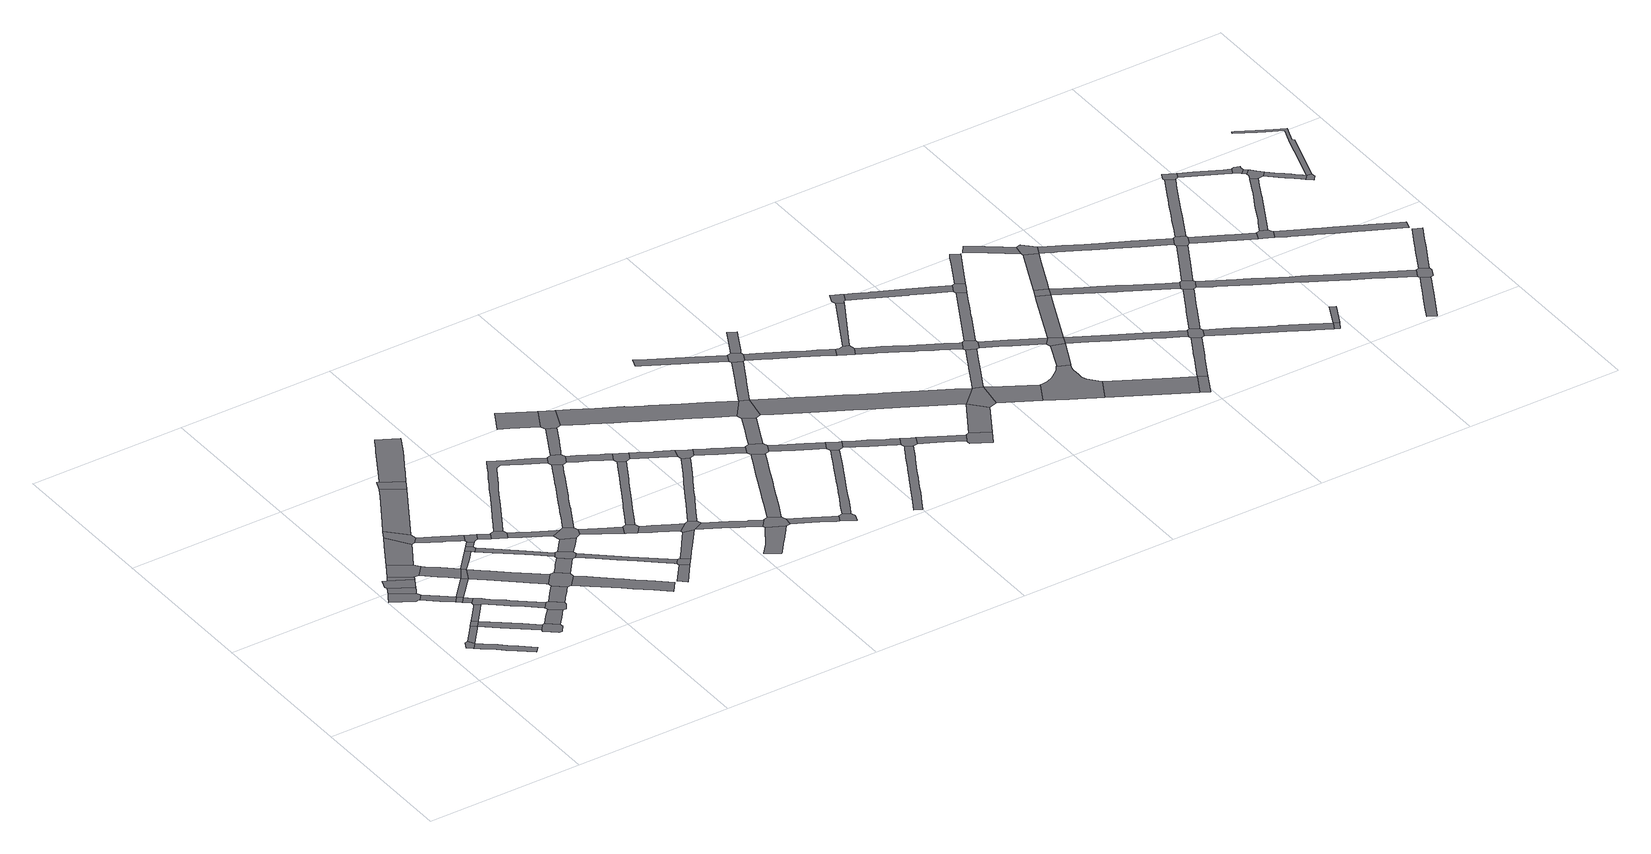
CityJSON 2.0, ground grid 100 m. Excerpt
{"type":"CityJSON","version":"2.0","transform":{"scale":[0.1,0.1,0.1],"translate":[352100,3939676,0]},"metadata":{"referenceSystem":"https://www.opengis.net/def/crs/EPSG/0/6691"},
"CityObjects":{
"road1":{"type":"Road","geometry":[{"type":"MultiSurface","lod":"1","boundaries":[[[0,1,2,3,4]]]}]},
"road2":{"type":"Road","attributes":{"RoadStructureAttribute.sectionType":"1"},"geometry":[{"type":"MultiSurface","lod":"1","boundaries":[[[3,5,6,7,8,9,10,11,12,13,14,4]]]}]},
"road3":{"type":"Road","geometry":[{"type":"MultiSurface","lod":"1","boundaries":[[[15,16,17,18,19,20,21,22]]]}]},
"road4":{"type":"Road","attributes":{"function":"3","RoadStructureAttribute.sectionType":"1"},"geometry":[{"type":"MultiSurface","lod":"1","boundaries":[[[23,24,25,20,19]]]}]},
"road5":{"type":"Road","geometry":[{"type":"MultiSurface","lod":"1","boundaries":[[[26,27,28,29]]]}]},
"road6":{"type":"Road","geometry":[{"type":"MultiSurface","lod":"1","boundaries":[[[25,24,30,31,32,33,34]]]}]},
"road7":{"type":"Road","attributes":{"RoadStructureAttribute.sectionType":"1"},"geometry":[{"type":"MultiSurface","lod":"1","boundaries":[[[28,27,35,0,4,36,37,28,38,39,40,41,42,43,44,45,29]]]}]},
"road8":{"type":"Road","attributes":{"RoadStructureAttribute.sectionType":"1"},"geometry":[{"type":"MultiSurface","lod":"1","boundaries":[[[17,46,47,48,49,50,18]]]}]},
"road9":{"type":"Road","attributes":{"function":"3","RoadStructureAttribute.sectionType":"1"},"geometry":[{"type":"MultiSurface","lod":"1","boundaries":[[[31,51,52,32]]]}]},
"road10":{"type":"Road","attributes":{"RoadStructureAttribute.sectionType":"1"},"geometry":[{"type":"MultiSurface","lod":"1","boundaries":[[[53,54,55,56,57,58,26,29]]]}]},
"road11":{"type":"Road","geometry":[{"type":"MultiSurface","lod":"1","boundaries":[[[47,59,60,48]]]}]},
"road12":{"type":"Road","geometry":[{"type":"MultiSurface","lod":"1","boundaries":[[[61,52,51,62,63,64,65]]]}]},
"road13":{"type":"Road","geometry":[{"type":"MultiSurface","lod":"1","boundaries":[[[66,60,59,67]]]}]},
"road14":{"type":"Road","attributes":{"RoadStructureAttribute.sectionType":"1"},"geometry":[{"type":"MultiSurface","lod":"1","boundaries":[[[60,68,69,70,71,72,73,48]]]}]},
"road15":{"type":"Road","geometry":[{"type":"MultiSurface","lod":"1","boundaries":[[[74,75,76,77,78,79,42,41]]]}]},
"road16":{"type":"Road","attributes":{"function":"3","RoadStructureAttribute.sectionType":"1"},"geometry":[{"type":"MultiSurface","lod":"1","boundaries":[[[80,81,61,65,82,83,84,85]]]}]},
"road17":{"type":"Road","attributes":{"RoadStructureAttribute.sectionType":"1"},"geometry":[{"type":"MultiSurface","lod":"1","boundaries":[[[86,87,88,89,63,62,90,91,71]]]}]},
"road18":{"type":"Road","attributes":{"RoadStructureAttribute.sectionType":"1"},"geometry":[{"type":"MultiSurface","lod":"1","boundaries":[[[56,55,92,93,94,95,96,97,98,99,100,101,102,103,66,67]]]}]},
"road19":{"type":"Road","attributes":{"RoadStructureAttribute.sectionType":"1"},"geometry":[{"type":"MultiSurface","lod":"1","boundaries":[[[104,105,106,79,78,107,108,109]]]}]},
"road20":{"type":"Road","geometry":[{"type":"MultiSurface","lod":"1","boundaries":[[[86,71,70,110]]]}]},
"road21":{"type":"Road","geometry":[{"type":"MultiSurface","lod":"1","boundaries":[[[111,112,85,84,113,114]]]}]},
"road22":{"type":"Road","geometry":[{"type":"MultiSurface","lod":"1","boundaries":[[[115,116,117,118,97,96,119,104,109]]]}]},
"road23":{"type":"Road","attributes":{"RoadStructureAttribute.sectionType":"1"},"geometry":[{"type":"MultiSurface","lod":"1","boundaries":[[[120,121,122,123,124,125,86,110]]]}]},
"road24":{"type":"Road","attributes":{"RoadStructureAttribute.sectionType":"1"},"geometry":[{"type":"MultiSurface","lod":"1","boundaries":[[[70,126,127,128,129,130,131,132,133,134,135,136,110]]]}]},
"road25":{"type":"Road","attributes":{"RoadStructureAttribute.sectionType":"1"},"geometry":[{"type":"MultiSurface","lod":"1","boundaries":[[[137,138,139,140,114,113,141,142,143,144,145]]]}]},
"road26":{"type":"Road","attributes":{"RoadStructureAttribute.sectionType":"1"},"geometry":[{"type":"MultiSurface","lod":"1","boundaries":[[[146,147,148,118,117,149,150,151]]]}]},
"road27":{"type":"Road","geometry":[{"type":"MultiSurface","lod":"1","boundaries":[[[123,122,152,153,154,155]]]}]},
"road28":{"type":"Road","attributes":{"function":"3","RoadStructureAttribute.sectionType":"1"},"geometry":[{"type":"MultiSurface","lod":"1","boundaries":[[[111,156,157,158,159,160,112]]]}]},
"road29":{"type":"Road","attributes":{"RoadStructureAttribute.sectionType":"1"},"geometry":[{"type":"MultiSurface","lod":"1","boundaries":[[[154,161,162,163,155]]]}]},
"road30":{"type":"Road","geometry":[{"type":"MultiSurface","lod":"1","boundaries":[[[163,162,164,165,166,167,168,137,145]]]}]},
"road31":{"type":"Road","geometry":[{"type":"MultiSurface","lod":"1","boundaries":[[[169,170,171,132,131,146,151,172]]]}]},
"road32":{"type":"Road","attributes":{"RoadStructureAttribute.sectionType":"1"},"geometry":[{"type":"MultiSurface","lod":"1","boundaries":[[[152,173,174,175,176,177,178,179,180,153]]]}]},
"road33":{"type":"Road","attributes":{"RoadStructureAttribute.sectionType":"1"},"geometry":[{"type":"MultiSurface","lod":"1","boundaries":[[[181,166,165,182]]]}]},
"road34":{"type":"Road","geometry":[{"type":"MultiSurface","lod":"1","boundaries":[[[183,184,181,182,185,186]]]}]},
"road35":{"type":"Road","attributes":{"RoadStructureAttribute.sectionType":"1"},"geometry":[{"type":"MultiSurface","lod":"1","boundaries":[[[187,188,189,190,171,170,191,192,193,194]]]}]},
"road36":{"type":"Road","geometry":[{"type":"MultiSurface","lod":"1","boundaries":[[[195,196,158,157,197]]]}]},
"road37":{"type":"Road","attributes":{"RoadStructureAttribute.sectionType":"1"},"geometry":[{"type":"MultiSurface","lod":"1","boundaries":[[[198,199,200,201,202,203,204,205,169,172,206,207,208,209,210,211,212]]]}]},
"road38":{"type":"Road","geometry":[{"type":"MultiSurface","lod":"1","boundaries":[[[213,178,177,194,193,214,215,216,217]]]}]},
"road39":{"type":"Road","attributes":{"RoadStructureAttribute.sectionType":"1"},"geometry":[{"type":"MultiSurface","lod":"1","boundaries":[[[218,219,220,221,222,223,186,185,224,225,226,227,228]]]}]},
"road40":{"type":"Road","attributes":{"RoadStructureAttribute.sectionType":"1"},"geometry":[{"type":"MultiSurface","lod":"1","boundaries":[[[229,230,231,232,217,216,233,234,235]]]}]},
"road41":{"type":"Road","attributes":{"function":"3","RoadStructureAttribute.sectionType":"1"},"geometry":[{"type":"MultiSurface","lod":"1","boundaries":[[[236,237,238,239,240,195,197,241,242,243,244,245,246,247]]]}]},
"road42":{"type":"Road","geometry":[{"type":"MultiSurface","lod":"1","boundaries":[[[248,249,250,251,228,227,229,235]]]}]},
"road43":{"type":"Road","attributes":{"RoadStructureAttribute.sectionType":"1"},"geometry":[{"type":"MultiSurface","lod":"1","boundaries":[[[214,252,253,254,255,256,257,258,259,260,261,215]]]}]},
"road44":{"type":"Road","attributes":{"RoadStructureAttribute.sectionType":"1"},"geometry":[{"type":"MultiSurface","lod":"1","boundaries":[[[262,263,264,265,266,267]]]}]},
"road45":{"type":"Road","attributes":{"RoadStructureAttribute.sectionType":"1"},"geometry":[{"type":"MultiSurface","lod":"1","boundaries":[[[268,269,270,271,272,273,249,248]]]}]},
"road46":{"type":"Road","attributes":{"RoadStructureAttribute.sectionType":"1"},"geometry":[{"type":"MultiSurface","lod":"1","boundaries":[[[274,275,276,277,278,279,280,281,282,283,284,285,286,287,288,289,290,291,292,293,294,295,184,183,296,297,298,299,300,301,302,303,304,305,306,307,308,309,310,311,312,313,314,315]]]}]},
"road47":{"type":"Road","geometry":[{"type":"MultiSurface","lod":"1","boundaries":[[[264,316,317,318,319,320,260,259,265]]]}]},
"road48":{"type":"Road","geometry":[{"type":"MultiSurface","lod":"1","boundaries":[[[321,322,323,269,268,324,325]]]}]},
"road49":{"type":"Road","attributes":{"RoadStructureAttribute.sectionType":"1"},"geometry":[{"type":"MultiSurface","lod":"1","boundaries":[[[326,327,328,329,330,331,332,333,334,335,336,337,338,339,251,250,340,341,342,343,344,345,346,347,348,349,350,351,352]]]}]},
"road50":{"type":"Road","attributes":{"RoadStructureAttribute.sectionType":"1"},"geometry":[{"type":"MultiSurface","lod":"1","boundaries":[[[353,354,355,320,319,356,357,358,359,360]]]}]},
"road51":{"type":"Road","attributes":{"RoadStructureAttribute.sectionType":"1"},"geometry":[{"type":"MultiSurface","lod":"1","boundaries":[[[361,362,363,364,365,366,367,368,369,370,371,321,325]]]}]},
"road52":{"type":"Road","geometry":[{"type":"MultiSurface","lod":"1","boundaries":[[[372,373,365,364,360,359,374,375]]]}]},
"road53":{"type":"Road","attributes":{"RoadStructureAttribute.sectionType":"1"},"geometry":[{"type":"MultiSurface","lod":"1","boundaries":[[[322,376,377,378,379,380,381,382,383,384,385,386,387,388,389,390,391,392,393,394,395,396,397,323]]]}]},
"road54":{"type":"Road","geometry":[{"type":"MultiSurface","lod":"1","boundaries":[[[398,399,400,315,314,352,351,401]]]}]},
"road55":{"type":"Road","attributes":{"RoadStructureAttribute.sectionType":"1"},"geometry":[{"type":"MultiSurface","lod":"1","boundaries":[[[374,402,403,404,405,406,407,408,409,410,411,412,413,414,415,416,417,418,419,420,375]]]}]},
"road56":{"type":"Road","attributes":{"RoadStructureAttribute.sectionType":"1"},"geometry":[{"type":"MultiSurface","lod":"1","boundaries":[[[421,422,423,424,425,426,400,399]]]}]},
"road57":{"type":"Road","attributes":{"RoadStructureAttribute.sectionType":"1"},"geometry":[{"type":"MultiSurface","lod":"1","boundaries":[[[427,428,429,430,431,432,433,434,435,436,437,438,439,440,398,401]]]}]},
"road58":{"type":"Road","attributes":{"function":"3","RoadStructureAttribute.sectionType":"1"},"geometry":[{"type":"MultiSurface","lod":"1","boundaries":[[[441,442,443,444,445,446]]]}]},
"road59":{"type":"Road","attributes":{"RoadStructureAttribute.sectionType":"1"},"geometry":[{"type":"MultiSurface","lod":"1","boundaries":[[[447,448,449,450,451,452,453,454,455,456,457,458,459,460,461]]]}]},
"road60":{"type":"Road","attributes":{"RoadStructureAttribute.sectionType":"1"},"geometry":[{"type":"MultiSurface","lod":"1","boundaries":[[[372,462,463,464,465,466,467,468,469,470,471,472,473,474,475,476,477,478,479,480,481,482,483,484,485,486,487,373]]]}]},
"road61":{"type":"Road","geometry":[{"type":"MultiSurface","lod":"1","boundaries":[[[387,386,488,489,490,491,492,493,433,432]]]}]},
"road62":{"type":"Road","geometry":[{"type":"MultiSurface","lod":"1","boundaries":[[[424,494,495,443,442,425]]]}]},
"road63":{"type":"Road","geometry":[{"type":"MultiSurface","lod":"1","boundaries":[[[496,497,410,409,498,499,500,447,461,501,502]]]}]},
"road64":{"type":"Road","attributes":{"RoadStructureAttribute.sectionType":"1"},"geometry":[{"type":"MultiSurface","lod":"1","boundaries":[[[503,504,505,506,507,508,509,490,489]]]}]},
"road65":{"type":"Road","attributes":{"RoadStructureAttribute.sectionType":"1"},"geometry":[{"type":"MultiSurface","lod":"1","boundaries":[[[510,511,512,502,501,513,514,515,516,517,518]]]}]},
"road66":{"type":"Road","geometry":[{"type":"MultiSurface","lod":"1","boundaries":[[[519,520,521,522,523,504,503,524,477,476]]]}]},
"road67":{"type":"Road","attributes":{"RoadStructureAttribute.sectionType":"1"},"geometry":[{"type":"MultiSurface","lod":"1","boundaries":[[[525,526,527,528,529,530,531,532,533,534,497,496,535,536,537,538,539,540,541,542,543,544,545,546,547]]]}]},
"road68":{"type":"Road","geometry":[{"type":"MultiSurface","lod":"1","boundaries":[[[548,549,550,551,510,518]]]}]},
"road69":{"type":"Road","attributes":{"RoadStructureAttribute.sectionType":"1"},"geometry":[{"type":"MultiSurface","lod":"1","boundaries":[[[552,553,554,555,556,557,558,520,519,559,560,561,562]]]}]},
"road70":{"type":"Road","attributes":{"function":"3","RoadStructureAttribute.sectionType":"1"},"geometry":[{"type":"MultiSurface","lod":"1","boundaries":[[[563,564,565,566,567,568,569,570,571,572,573,574,575,576,577,578,579,580,581,582,495,494]]]}]},
"road71":{"type":"Road","geometry":[{"type":"MultiSurface","lod":"1","boundaries":[[[583,552,562,525,547,584,585,586]]]}]},
"road72":{"type":"Road","attributes":{"RoadStructureAttribute.sectionType":"1"},"geometry":[{"type":"MultiSurface","lod":"1","boundaries":[[[587,588,589,590,591,592,593,594,595,596,597,598,599,600,601,602,603,604,605,606,607,608,609,610,551,550]]]}]},
"road73":{"type":"Road","attributes":{"RoadStructureAttribute.sectionType":"1"},"geometry":[{"type":"MultiSurface","lod":"1","boundaries":[[[611,612,613,614,615,616,617,583,586]]]}]},
"road74":{"type":"Road","attributes":{"RoadStructureAttribute.sectionType":"1"},"geometry":[{"type":"MultiSurface","lod":"1","boundaries":[[[618,619,620,621,585,584,622,623,624,625]]]}]},
"road75":{"type":"Road","geometry":[{"type":"MultiSurface","lod":"1","boundaries":[[[572,626,614,613,627,628,573]]]}]},
"road76":{"type":"Road","geometry":[{"type":"MultiSurface","lod":"1","boundaries":[[[629,630,631,618,625,598,597]]]}]},
"road77":{"type":"Road","attributes":{"RoadStructureAttribute.sectionType":"1"},"geometry":[{"type":"MultiSurface","lod":"1","boundaries":[[[632,633,634,635,636,637,638,639,640,641,642,643,644,645,646,647,648,649,650,651,652,653,654,655,656,657,658]]]}]},
"road78":{"type":"Road","attributes":{"RoadStructureAttribute.sectionType":"1"},"geometry":[{"type":"MultiSurface","lod":"1","boundaries":[[[659,660,661,662,663,664,665,666,667,668]]]}]},
"road79":{"type":"Road","attributes":{"RoadStructureAttribute.sectionType":"1"},"geometry":[{"type":"MultiSurface","lod":"1","boundaries":[[[669,670,671,672,673,674,675,676,630,629,677,678,679,680,681]]]}]},
"road80":{"type":"Road","attributes":{"RoadStructureAttribute.sectionType":"1"},"geometry":[{"type":"MultiSurface","lod":"1","boundaries":[[[628,682,683,684,685,686,687,688,689,573]]]}]},
"road81":{"type":"Road","geometry":[{"type":"MultiSurface","lod":"1","boundaries":[[[680,643,642,690,691,692,693,681]]]}]},
"road82":{"type":"Road","geometry":[{"type":"MultiSurface","lod":"1","boundaries":[[[686,685,694,695,696,697,664,663]]]}]},
"road83":{"type":"Road","attributes":{"RoadStructureAttribute.sectionType":"1"},"geometry":[{"type":"MultiSurface","lod":"1","boundaries":[[[696,698,699,700,701,702,703,697]]]}]},
"road84":{"type":"Road","attributes":{"RoadStructureAttribute.sectionType":"1"},"geometry":[{"type":"MultiSurface","lod":"1","boundaries":[[[704,705,706,707,691,690,708,709,710,711]]]}]},
"road85":{"type":"Road","attributes":{"function":"3","RoadStructureAttribute.sectionType":"1"},"geometry":[{"type":"MultiSurface","lod":"1","boundaries":[[[712,713,714,715,716,717,718,719,720,721,722,628,627,723,724,725,726,727,728,729]]]}]},
"road86":{"type":"Road","attributes":{"RoadStructureAttribute.sectionType":"1"},"geometry":[{"type":"MultiSurface","lod":"1","boundaries":[[[730,731,732,733,734,735,736,737,695,694,738,739,740,741,742,743,744,745,746]]]}]},
"road87":{"type":"Road","geometry":[{"type":"MultiSurface","lod":"1","boundaries":[[[747,748,749,711,710,750,751]]]}]},
"road88":{"type":"Road","attributes":{"RoadStructureAttribute.sectionType":"1"},"geometry":[{"type":"MultiSurface","lod":"1","boundaries":[[[749,748,752,729]]]}]},
"road89":{"type":"Road","geometry":[{"type":"MultiSurface","lod":"1","boundaries":[[[753,754,755,756,730,746,757,758,759,760]]]}]},
"road90":{"type":"Road","geometry":[{"type":"MultiSurface","lod":"1","boundaries":[[[752,761,762,712,729]]]}]},
"road91":{"type":"Road","attributes":{"RoadStructureAttribute.sectionType":"1"},"geometry":[{"type":"MultiSurface","lod":"1","boundaries":[[[753,763,764,765,766,754]]]}]},
"road92":{"type":"Road","attributes":{"RoadStructureAttribute.sectionType":"1"},"geometry":[{"type":"MultiSurface","lod":"1","boundaries":[[[759,767,768,769,770,771,772,773,774,775,776,777,778,779,780,781,782,783,784,785,786,787,760]]]}]},
"road93":{"type":"Road","attributes":{"function":"3","RoadStructureAttribute.sectionType":"1"},"geometry":[{"type":"MultiSurface","lod":"1","boundaries":[[[788,789,790,762,761]]]}]},
"road94":{"type":"Road","attributes":{"RoadStructureAttribute.sectionType":"1"},"geometry":[{"type":"MultiSurface","lod":"1","boundaries":[[[791,792,793,794,795,796,797,712,762,798,799,800,801,802,803,804,805,806]]]}]},
"road95":{"type":"Road","geometry":[{"type":"MultiSurface","lod":"1","boundaries":[[[807,765,764,808,809,810,811,812,813]]]}]},
"road96":{"type":"Road","geometry":[{"type":"MultiSurface","lod":"1","boundaries":[[[778,777,806,805,814,815,816,817]]]}]},
"road97":{"type":"Road","geometry":[{"type":"MultiSurface","lod":"1","boundaries":[[[818,819,820,821,822,823,824,789,788,825,826,827,828,829,830,831,832,833,834,835,836,837]]]}]},
"road98":{"type":"Road","attributes":{"RoadStructureAttribute.sectionType":"1"},"geometry":[{"type":"MultiSurface","lod":"1","boundaries":[[[809,838,839,840,841,842,843,844,845,846,847,848,849,850,851,852,853,854,855,856,857,858,810]]]}]},
"road99":{"type":"Road","attributes":{"RoadStructureAttribute.sectionType":"1"},"geometry":[{"type":"MultiSurface","lod":"1","boundaries":[[[859,860,861,862,815,814,863,864,865,866]]]}]},
"road100":{"type":"Road","attributes":{"RoadStructureAttribute.sectionType":"1"},"geometry":[{"type":"MultiSurface","lod":"1","boundaries":[[[816,867,868,869,870,871,872,873,874,875,876,877,878,879,880,817]]]}]},
"road101":{"type":"Road","attributes":{"function":"3","RoadStructureAttribute.sectionType":"1"},"geometry":[{"type":"MultiSurface","lod":"1","boundaries":[[[881,882,818,837,883,884,885]]]}]},
"road102":{"type":"Road","attributes":{"RoadStructureAttribute.sectionType":"1"},"geometry":[{"type":"MultiSurface","lod":"1","boundaries":[[[886,887,888,889,829,828]]]}]},
"road103":{"type":"Road","geometry":[{"type":"MultiSurface","lod":"1","boundaries":[[[885,884,890,859,866]]]}]},
"road104":{"type":"Road","geometry":[{"type":"MultiSurface","lod":"1","boundaries":[[[846,875,874,891,892,893,894,847]]]}]},
"road105":{"type":"Road","attributes":{"RoadStructureAttribute.sectionType":"1"},"geometry":[{"type":"MultiSurface","lod":"1","boundaries":[[[895,896,897,898,859,890]]]}]},
"road106":{"type":"Road","attributes":{"RoadStructureAttribute.sectionType":"1"},"geometry":[{"type":"MultiSurface","lod":"1","boundaries":[[[899,900,894,893,901,902,903]]]}]},
"road107":{"type":"Road","geometry":[{"type":"MultiSurface","lod":"1","boundaries":[[[887,886,904,905]]]}]},
"road108":{"type":"Road","attributes":{"RoadStructureAttribute.sectionType":"1"},"geometry":[{"type":"MultiSurface","lod":"1","boundaries":[[[884,906,907,908,909,910,911,912,913,914,915,916,917,918,919,890]]]}]},
"road109":{"type":"Road","geometry":[{"type":"MultiSurface","lod":"1","boundaries":[[[920,921,897,896]]]}]},
"road110":{"type":"Road","attributes":{"RoadStructureAttribute.sectionType":"1"},"geometry":[{"type":"MultiSurface","lod":"1","boundaries":[[[922,923,924,925,887,905,926,927,928,929,930,931]]]}]},
"road111":{"type":"Road","attributes":{"RoadStructureAttribute.sectionType":"1"},"geometry":[{"type":"MultiSurface","lod":"1","boundaries":[[[932,933,934,935,936,937,938,939,940,941,942,943,944,945]]]}]},
"road112":{"type":"Road","geometry":[{"type":"MultiSurface","lod":"1","boundaries":[[[930,946,947,948,949,915,914,931]]]}]},
"road113":{"type":"Road","geometry":[{"type":"MultiSurface","lod":"1","boundaries":[[[950,951,936,935,952,953]]]}]},
"road114":{"type":"Road","attributes":{"RoadStructureAttribute.sectionType":"1"},"geometry":[{"type":"MultiSurface","lod":"1","boundaries":[[[954,955,956,957,958,959,960,961,962,963,964,920,896]]]}]},
"road115":{"type":"Road","attributes":{"RoadStructureAttribute.sectionType":"1"},"geometry":[{"type":"MultiSurface","lod":"1","boundaries":[[[965,966,967,949,948,968,969,970,971,972,973,974,975]]]}]},
"road116":{"type":"Road","attributes":{"RoadStructureAttribute.sectionType":"1"},"geometry":[{"type":"MultiSurface","lod":"1","boundaries":[[[952,976,977,921,920,978,979,953,980,981,982,983,984,985,986,987,988,989,990,991,992,993,994,995,996,997,998,999,1000,1001,1002,1003,1004,950,953]]]}]},
"road117":{"type":"Road","attributes":{"RoadStructureAttribute.sectionType":"1"},"geometry":[{"type":"MultiSurface","lod":"1","boundaries":[[[1005,1006,1007,1008,1009,1010,1011,1012,1013,947,946,1014,1015,1016,1017,1018,1019,1020,1021,1022,1023,1024]]]}]},
"road118":{"type":"Road","geometry":[{"type":"MultiSurface","lod":"1","boundaries":[[[1025,1026,1027,1028,957,956,965,975]]]}]},
"road119":{"type":"Road","attributes":{"RoadStructureAttribute.sectionType":"1"},"geometry":[{"type":"MultiSurface","lod":"1","boundaries":[[[1029,1028,1027,1030,1031,1032,1033]]]}]},
"road120":{"type":"Road","geometry":[{"type":"MultiSurface","lod":"1","boundaries":[[[1023,1034,1035,1024]]]}]},
"road121":{"type":"Road","geometry":[{"type":"MultiSurface","lod":"1","boundaries":[[[1035,1036,1037,1024]]]}]},
"road122":{"type":"Road","geometry":[{"type":"MultiSurface","lod":"1","boundaries":[[[1038,1039,991,990,1033,1032,1040,1041]]]}]},
"road123":{"type":"Road","attributes":{"RoadStructureAttribute.sectionType":"1"},"geometry":[{"type":"MultiSurface","lod":"1","boundaries":[[[1042,1043,1044,1045,1046,1047,1048,1049,1050,1051,1052,1053,1054,1055,1056,1057,1058,1059,1060,1061,1062,1063,1064,1065,1066,1067,1068,1069,1070,1071,1072,1026,1025]]]}]},
"road124":{"type":"Road","attributes":{"RoadStructureAttribute.sectionType":"1"},"geometry":[{"type":"MultiSurface","lod":"1","boundaries":[[[1040,1073,1074,1075,1076,1077,1078,1079,1080,1041]]]}]},
"road125":{"type":"Road","attributes":{"RoadStructureAttribute.sectionType":"1"},"geometry":[{"type":"MultiSurface","lod":"1","boundaries":[[[1038,1081,1082,1083,1084,1085,1086,1087,1088,1089,1090,1091,1092,1093,1094,1095,1096,1097,1098,1099,1039]]]}]},
"road126":{"type":"Road","geometry":[{"type":"MultiSurface","lod":"1","boundaries":[[[1100,1101,1102,1078,1077,1103,1104,1105,1106]]]}]},
"road127":{"type":"Road","geometry":[{"type":"MultiSurface","lod":"1","boundaries":[[[1090,1089,1107,1108,1109,1110,1111]]]}]},
"road128":{"type":"Road","attributes":{"RoadStructureAttribute.sectionType":"1"},"geometry":[{"type":"MultiSurface","lod":"1","boundaries":[[[1112,1113,1114,1115,1116,1117,1118,1119,1120,1121,1122,1123,1124,1125]]]}]},
"road129":{"type":"Road","attributes":{"RoadStructureAttribute.sectionType":"1"},"geometry":[{"type":"MultiSurface","lod":"1","boundaries":[[[1126,1127,1128,1129,1130,1131,1132,1133,1134,1135,1136,1137,1138,1139,1140,1141,1142,1143,1102,1101]]]}]},
"road130":{"type":"Road","attributes":{"RoadStructureAttribute.sectionType":"1"},"geometry":[{"type":"MultiSurface","lod":"1","boundaries":[[[1108,1144,1145,1146,1147,1148,1149,1109]]]}]},
"road131":{"type":"Road","geometry":[{"type":"MultiSurface","lod":"1","boundaries":[[[1124,1150,1151,1152,1153,1058,1057,1125]]]}]},
"road132":{"type":"Road","attributes":{"RoadStructureAttribute.sectionType":"1"},"geometry":[{"type":"MultiSurface","lod":"1","boundaries":[[[1105,1154,1155,1156,1157,1158,1159,1160,1161,1162,1163,1164,1165,1166,1167,1168,1169,1170,1171,1172,1173,1174,1175,1176,1177,1178,1179,1180,1181,1106]]]}]},
"road133":{"type":"Road","geometry":[{"type":"MultiSurface","lod":"1","boundaries":[[[1182,1183,1184,1146,1145,1185,1186,1187]]]}]},
"road134":{"type":"Road","attributes":{"RoadStructureAttribute.sectionType":"1"},"geometry":[{"type":"MultiSurface","lod":"1","boundaries":[[[1186,1188,1189,1190,1187]]]}]},
"road135":{"type":"Road","geometry":[{"type":"MultiSurface","lod":"1","boundaries":[[[1131,1191,1192,1193,1194,1190,1189,1195,1132]]]}]},
"road136":{"type":"Road","attributes":{"RoadStructureAttribute.sectionType":"1"},"geometry":[{"type":"MultiSurface","lod":"1","boundaries":[[[1152,1196,1197,1198,1199,1200,1201,1202,1203,1204,1153]]]}]},
"road137":{"type":"Road","attributes":{"RoadStructureAttribute.sectionType":"1"},"geometry":[{"type":"MultiSurface","lod":"1","boundaries":[[[1205,1206,1207,1208,1209,1192,1191,1210,1211,1212,1213,1214,1215,1216,1217]]]}]},
"road138":{"type":"Road","geometry":[{"type":"MultiSurface","lod":"1","boundaries":[[[1216,1218,1219,1220,1221,1217]]]}]},
"road139":{"type":"Road","attributes":{"RoadStructureAttribute.sectionType":"1"},"geometry":[{"type":"MultiSurface","lod":"1","boundaries":[[[1221,1222,1223,1224,1225,1226,1227,1228,1229,1230,1231,1232,1233,1234,1235,1236,1237,1238,1239,1240,1241,1242,1243,1244,1217]]]}]}
},
"vertices":[
[163,357,0],[142,354,0],[119,307,0],[150,282,0],[183,319,0],
[182,255,0],[251,199,0],[293,164,0],[340,123,0],[423,55,0],[454,91,0],[370,163,0],[324,202,0],[283,237,0],[255,259,0],
[141,845,0],[161,851,0],[166,846,0],[198,884,0],[187,912,0],[51,994,0],[32,963,0],[9,924,0],
[198,930,0],[215,961,0],[78,1040,0],
[291,516,0],[258,476,0],[289,451,0],[320,490,0],
[230,986,0],[254,1028,0],[121,1104,0],[92,1115,0],[71,1058,0],
[250,466,0],[238,387,0],[273,430,0],[389,367,0],[432,332,0],[478,294,0],[568,221,0],[600,261,0],[512,334,0],[464,373,0],[422,408,0],
[254,772,0],[320,717,0],[351,755,0],[277,817,0],[276,818,0],
[268,1053,0],[137,1131,0],
[343,518,0],[378,559,0],[422,614,0],[391,639,0],[377,621,0],[306,534,0],
[349,692,0],[380,730,0],
[198,1232,0],[295,1050,0],[353,1118,0],[349,1122,0],[329,1154,0],
[421,696,0],[390,659,0],
[443,800,0],[445,801,0],[506,868,0],[474,894,0],[472,891,0],[415,827,0],
[566,205,0],[635,146,0],[656,147,0],[687,189,0],[685,209,0],[617,264,0],
[298,1401,0],[222,1274,0],[366,1216,0],[404,1278,0],[434,1328,0],[338,1468,0],
[525,971,0],[438,1047,0],[430,1053,0],[372,1102,0],[377,980,0],[397,963,0],
[430,624,0],[530,539,0],[557,516,0],[620,464,0],[704,394,0],[737,434,0],[655,502,0],[581,564,0],[568,575,0],[496,634,0],[473,653,0],[462,663,0],
[709,372,0],[663,320,0],[662,319,0],[728,260,0],[730,263,0],[776,319,0],
[549,950,0],
[479,1406,0],[369,1521,0],[452,1331,0],[488,1369,0],
[797,317,0],[826,357,0],[828,376,0],[759,434,0],[708,375,0],
[615,1020,0],[627,1035,0],[669,1083,0],[643,1106,0],[603,1060,0],[588,1043,0],
[590,799,0],[683,720,0],[687,717,0],[775,643,0],[845,583,0],[852,577,0],[910,649,0],[828,716,0],[739,790,0],[650,865,0],[638,875,0],
[724,1240,0],[700,1253,0],[629,1292,0],[612,1301,0],[531,1287,0],[592,1252,0],[606,1244,0],[682,1203,0],[701,1193,0],
[852,551,0],[808,496,0],[807,495,0],[874,434,0],[877,437,0],[923,492,0],
[686,1069,0],[710,1098,0],[706,1115,0],[675,1143,0],
[709,1790,0],[714,1798,0],[583,1876,0],[549,1819,0],[415,1598,0],
[709,1118,0],[735,1148,0],[703,1176,0],
[744,1157,0],[765,1161,0],[788,1205,0],[758,1222,0],[727,1239,0],
[1011,566,0],[1009,594,0],[941,651,0],[951,495,0],
[763,1004,0],[856,929,0],[866,921,0],[944,857,0],[1032,783,0],[1053,812,0],[894,945,0],[752,1063,0],
[857,1168,0],[833,1124,0],
[930,1153,0],[885,1176,0],[914,1079,0],[938,1123,0],
[988,710,0],[985,706,0],[984,705,0],[969,686,0],[1053,648,0],[1054,650,0],[1102,709,0],[1032,765,0],
[623,1936,0],[608,1942,0],[750,1860,0],
[1447,195,0],[1365,267,0],[1328,298,0],[1278,341,0],[1229,384,0],[1188,420,0],[1095,497,0],[1070,518,0],[1032,428,0],[1127,350,0],[1171,314,0],[1220,273,0],[1312,198,0],[1367,150,0],[1394,127,0],
[1056,812,0],[1122,710,0],[1148,739,0],[1142,760,0],[1073,815,0],
[1184,988,0],[1102,1034,0],[1068,1052,0],[1061,1056,0],[1018,1079,0],[983,1098,0],[960,1054,0],[986,1040,0],[1033,1014,0],[1137,957,0],[1197,980,0],
[1148,906,0],[1131,885,0],[1117,869,0],[1109,859,0],[1171,793,0],[1192,818,0],[1233,865,0],
[834,2296,0],[801,2242,0],[801,2241,0],[777,2201,0],[651,1985,0],[766,1886,0],[776,1902,0],[794,1932,0],[829,1992,0],[878,2072,0],[915,2135,0],[964,2229,0],
[1270,885,0],[1287,931,0],[1277,960,0],[1226,990,0],
[1123,708,0],[1211,637,0],[1304,560,0],[1350,522,0],[1393,486,0],[1484,410,0],[1553,353,0],[1562,345,0],[1585,376,0],[1375,550,0],
[1515,160,0],[1580,248,0],[1613,292,0],[1565,328,0],[1514,260,0],[1469,201,0],
[1479,754,0],[1508,812,0],[1492,821,0],[1471,833,0],[1400,871,0],[1387,878,0],
[1476,1649,0],[1463,1656,0],[1428,1674,0],[1399,1690,0],[1395,1692,0],[1334,1723,0],[1238,1775,0],[1205,1718,0],[1196,1703,0],[1181,1677,0],[1156,1636,0],[1152,1630,0],[1121,1576,0],[1115,1566,0],[1102,1544,0],[1055,1463,0],[1019,1403,0],[1009,1384,0],[1003,1375,0],[962,1306,0],[939,1267,0],[919,1233,0],[964,1211,0],[1007,1284,0],[1011,1292,0],[1035,1332,0],[1061,1374,0],[1112,1464,0],[1141,1512,0],[1141,1513,0],[1165,1552,0],[1210,1628,0],[1241,1677,0],[1249,1690,0],[1256,1692,0],[1279,1698,0],[1307,1683,0],[1321,1676,0],[1324,1674,0],[1390,1637,0],[1513,1572,0],[1537,1615,0],
[1635,321,0],[1635,322,0],[1641,329,0],[1651,342,0],[1605,378,0],
[1587,768,0],[1579,796,0],[1536,821,0],[1490,747,0],[1547,716,0],
[1482,1469,0],[1471,1449,0],[1453,1415,0],[1444,1399,0],[1437,1386,0],[1422,1358,0],[1391,1301,0],[1372,1265,0],[1344,1213,0],[1324,1174,0],[1307,1142,0],[1301,1133,0],[1276,1084,0],[1257,1050,0],[1319,1034,0],[1358,1108,0],[1366,1123,0],[1376,1144,0],[1411,1211,0],[1419,1223,0],[1426,1236,0],[1463,1307,0],[1475,1328,0],[1506,1386,0],[1536,1443,0],[1572,1510,0],[1522,1543,0],
[1728,539,0],[1694,494,0],[1650,436,0],[1691,394,0],[1732,447,0],[1778,506,0],[1826,568,0],[1759,579,0],
[1618,678,0],[1643,664,0],[1645,663,0],[1760,601,0],[1814,645,0],[1790,659,0],[1751,680,0],[1715,700,0],[1701,708,0],[1652,734,0],[1599,762,0],
[1885,631,0],[1842,654,0],[1832,569,0],[1896,601,0],
[1617,863,0],[1659,938,0],[1681,978,0],[1701,1012,0],[1734,1071,0],[1749,1099,0],[1783,1159,0],[1798,1183,0],[1816,1216,0],[1848,1273,0],[1886,1339,0],[1843,1364,0],[1805,1297,0],[1763,1222,0],[1741,1183,0],[1721,1149,0],[1691,1094,0],[1673,1062,0],[1639,1001,0],[1627,982,0],[1624,977,0],[1574,887,0],
[1630,1570,0],[1620,1599,0],[1567,1624,0],[1601,1518,0],
[1919,521,0],[1959,498,0],[1965,495,0],[2052,447,0],[2083,430,0],[2160,387,0],[2162,385,0],[2166,383,0],[2204,431,0],[2183,442,0],[2163,454,0],[2161,456,0],[2139,469,0],[2131,473,0],[2126,475,0],[2035,525,0],[2007,541,0],[1988,551,0],[1985,552,0],
[1635,1626,0],[1661,1672,0],[1686,1717,0],[1746,1829,0],[1688,1855,0],[1573,1637,0],
[1650,1492,0],[1663,1485,0],[1711,1459,0],[1714,1458,0],[1787,1419,0],[1835,1393,0],[1863,1446,0],[1833,1462,0],[1829,1464,0],[1806,1477,0],[1757,1504,0],[1754,1506,0],[1742,1512,0],[1684,1543,0],
[1525,1971,0],[1676,1889,0],[1750,2026,0],[1698,2054,0],[1537,2142,0],[1462,2005,0],
[2170,363,0],[2163,354,0],[2162,352,0],[2160,349,0],[2077,224,0],[2020,156,0],[2103,99,0],[2113,111,0],[2143,148,0],[2157,166,0],[2160,169,0],[2164,175,0],[2191,206,0],[2253,283,0],[2277,312,0],
[1915,678,0],[1931,706,0],[1963,762,0],[1993,810,0],[2000,821,0],[2005,830,0],[2045,901,0],[2048,905,0],[2063,930,0],[2087,970,0],[2098,989,0],[2128,1039,0],[2169,1109,0],[2171,1113,0],[2203,1168,0],[2155,1186,0],[2084,1064,0],[2078,1055,0],[2050,1008,0],[2032,978,0],[2014,947,0],[1990,905,0],[1967,865,0],[1949,834,0],[1932,806,0],[1867,697,0],
[1904,1345,0],[1915,1348,0],[1944,1402,0],[1912,1419,0],[1901,1425,0],[1897,1427,0],
[1775,1838,0],[1837,1979,0],
[2302,400,0],[2233,441,0],[2167,378,0],[2168,371,0],[2170,364,0],[2307,318,0],[2312,371,0],
[2152,1221,0],[2171,1278,0],[2153,1288,0],[2071,1331,0],[2066,1334,0],[1999,1371,0],[1985,1379,0],
[2574,230,0],[2543,247,0],[2440,301,0],[2376,279,0],[2453,239,0],[2511,207,0],[2531,196,0],[2535,194,0],[2550,186,0],
[2233,1177,0],[2261,1229,0],[2242,1239,0],[2238,1241,0],[2173,1277,0],[2158,1191,0],
[2504,1006,0],[2491,979,0],[2470,935,0],[2431,854,0],[2413,817,0],[2390,769,0],[2373,734,0],[2336,655,0],[2323,628,0],[2293,567,0],[2321,438,0],[2331,459,0],[2353,505,0],[2390,584,0],[2397,597,0],[2431,668,0],[2454,717,0],[2468,747,0],[2483,778,0],[2504,823,0],[2524,863,0],[2544,904,0],[2574,967,0],
[2637,139,0],[2655,186,0],[2646,215,0],[2602,239,0],
[2519,1089,0],[2450,1126,0],[2388,1159,0],[2387,1160,0],[2356,1178,0],[2351,1180,0],[2329,1193,0],[2343,1116,0],[2353,1110,0],[2472,1046,0],[2494,1035,0],
[1898,1772,0],[1920,1760,0],[2041,1695,0],[2108,1658,0],[2175,1622,0],[2177,1621,0],[2216,1600,0],[2425,1487,0],[2536,1427,0],[2647,1367,0],[2741,1487,0],[2575,1577,0],[2497,1619,0],[2461,1639,0],[2297,1728,0],[2278,1738,0],[2179,1792,0],[2177,1794,0],[2033,1872,0],[1913,1937,0],
[2548,1098,0],[2602,977,0],[2627,1031,0],[2618,1060,0],
[2672,261,0],[2712,337,0],[2718,349,0],[2749,410,0],[2792,489,0],[2795,495,0],[2835,570,0],[2847,593,0],[2879,652,0],[2888,669,0],[2940,770,0],[2897,793,0],[2868,740,0],[2836,678,0],[2802,617,0],[2795,600,0],[2756,529,0],[2751,519,0],[2747,511,0],[2711,442,0],[2704,431,0],[2671,367,0],[2642,314,0],[2632,295,0],
[2674,1178,0],[2677,1183,0],[2729,1292,0],[2659,1331,0],[2616,1238,0],[2607,1221,0],[2575,1158,0],
[2915,875,0],[2823,924,0],[2812,930,0],[2688,998,0],[2729,907,0],[2734,905,0],[2816,860,0],[2887,823,0],
[2656,1339,0],[2762,1303,0],[2794,1459,0],
[2969,778,0],[2997,831,0],[2985,837,0],
[3036,84,0],[3084,167,0],[3099,198,0],[3126,248,0],[3155,300,0],[3175,336,0],[3199,382,0],[3230,435,0],[3235,446,0],[3254,479,0],[3306,572,0],[3262,595,0],[3241,561,0],[3237,553,0],[3207,500,0],[3196,478,0],[3161,414,0],[3158,409,0],[3150,396,0],[3111,324,0],[3111,323,0],[3105,313,0],[3059,230,0],[3055,222,0],[3015,149,0],[2958,49,0],[3002,24,0],
[2451,2093,0],[2479,2077,0],[2675,1970,0],[2714,1948,0],[2912,1841,0],[2939,1895,0],[2780,1981,0],[2684,2033,0],[2546,2109,0],[2472,2152,0],
[3238,702,0],[3219,711,0],[3216,713,0],[3151,749,0],[3124,763,0],[3068,793,0],[3024,817,0],[3014,822,0],[3098,708,0],[3230,637,0],[3237,633,0],[3254,624,0],[3283,676,0],
[2884,1622,0],[2891,1636,0],[2902,1657,0],[2976,1794,0],[2920,1823,0],[2837,1666,0],[2833,1658,0],[2829,1650,0],
[3335,580,0],[3363,633,0],[3315,658,0],[3309,662,0],
[2990,1799,0],[3017,1854,0],[3015,1873,0],[2965,1901,0],
[3026,1894,0],[3084,2002,0],[3111,2054,0],[3061,2084,0],[3026,2017,0],[2988,1946,0],
[3473,574,0],[3472,574,0],[3410,608,0],[3394,616,0],[3397,546,0],[3471,507,0],[3581,447,0],[3612,498,0],
[3897,862,0],[3813,908,0],[3636,1004,0],[3457,1100,0],[3433,1113,0],[3378,1143,0],[3341,1163,0],[3258,1208,0],[3129,1277,0],[3020,1337,0],[2937,1382,0],[2829,1267,0],[2970,1191,0],[3266,1032,0],[3295,1016,0],[3455,930,0],[3503,904,0],[3782,754,0],
[3473,1609,0],[3447,1624,0],[3403,1648,0],[3398,1651,0],[3385,1658,0],[3333,1685,0],[3250,1729,0],[3081,1820,0],[3116,1734,0],[3122,1730,0],[3131,1725,0],[3163,1708,0],[3250,1662,0],[3266,1653,0],[3366,1598,0],[3412,1574,0],[3446,1555,0],
[3695,353,0],[3748,441,0],[3636,507,0],[3581,439,0],[3582,420,0],
[3871,650,0],
[3558,1594,0],[3522,1607,0],[3494,1598,0],[3484,1604,0],[3450,1552,0],[3497,1527,0],[3538,1505,0],[3566,1558,0],
[3928,667,0],[3953,839,0],
[3662,1776,0],[3768,1960,0],[3728,1983,0],[3625,1795,0],
[3572,1487,0],[3629,1456,0],[3640,1450,0],[3647,1446,0],[3810,1358,0],[3826,1348,0],[3832,1344,0],[3849,1336,0],[3926,1292,0],[3953,1279,0],[4069,1216,0],[4099,1268,0],[4087,1275,0],[4013,1317,0],[3879,1388,0],[3877,1390,0],[3801,1430,0],[3760,1454,0],[3702,1486,0],[3682,1497,0],[3675,1499,0],
[4157,542,0],[4231,678,0],[4050,783,0],
[4023,1098,0],[3997,1048,0],[3992,1039,0],[3957,974,0],[3937,937,0],[3922,909,0],[3920,905,0],[3991,910,0],[4021,966,0],[4045,1010,0],[4049,1018,0],[4059,1036,0],[4098,1107,0],[4129,1167,0],[4131,1169,0],[4078,1198,0],
[3719,2013,0],[3776,1974,0],[3787,1979,0],[3815,2033,0],[3803,2039,0],[3798,2042,0],[3744,2067,0],
[4149,1171,0],[4176,1225,0],[4173,1245,0],[4118,1274,0],
[4412,779,0],[4406,781,0],[4386,751,0],[4356,723,0],[4324,701,0],[4286,685,0],[4256,681,0],[4286,471,0],[4370,426,0],[4422,398,0],[4462,376,0],[4537,514,0],[4522,529,0],[4510,542,0],[4479,586,0],[4466,618,0],[4465,649,0],[4468,700,0],[4472,726,0],[4481,746,0],
[3906,1921,0],[3908,1920,0],[3943,1904,0],[4076,1840,0],[4112,1822,0],[4116,1821,0],[4223,1770,0],[4224,1769,0],[4338,1714,0],[4368,1767,0],[4266,1816,0],[4255,1822,0],[4228,1834,0],[4134,1880,0],[4102,1896,0],[4075,1909,0],[3990,1948,0],[3950,1967,0],[3941,1972,0],[3863,2008,0],[3859,2010,0],
[4523,1042,0],[4341,1139,0],[4335,1142,0],[4327,1147,0],[4247,1122,0],[4299,1095,0],[4315,1086,0],[4484,995,0],
[4230,1354,0],[4283,1453,0],[4286,1459,0],[4306,1495,0],[4337,1553,0],[4355,1587,0],[4383,1639,0],[4397,1666,0],[4345,1695,0],[4315,1640,0],[4302,1615,0],[4275,1565,0],[4232,1486,0],[4231,1484,0],
[4484,948,0],[4423,806,0],[4492,769,0],[4574,942,0],[4492,968,0],
[4931,122,0],[5005,258,0],[4884,324,0],[4589,485,0],
[4598,998,0],
[4414,1698,0],[4419,1706,0],[4440,1744,0],[4387,1773,0],
[4735,1300,0],[4773,1383,0],[4693,1419,0],[4670,1368,0],
[4508,2002,0],[4480,1947,0],[4485,1827,0],[4578,2000,0],[4525,2031,0],
[4985,93,0],[5061,232,0],
[4692,878,0],[4804,819,0],[4805,818,0],[4888,773,0],[4924,754,0],[5008,708,0],[5076,672,0],[5142,636,0],[5184,613,0],[5211,667,0],[5036,762,0],[4914,828,0],[4832,872,0],[4649,970,0],
[4796,1438,0],[4718,1474,0],
[5126,477,0],[5117,462,0],[5104,437,0],[5103,435,0],[5129,360,0],[5142,384,0],[5155,406,0],[5157,408,0],[5242,565,0],[5189,594,0],
[4664,1959,0],[4714,1922,0],[4791,1866,0],[4861,1816,0],[4873,1879,0],[4855,1894,0],[4813,1924,0],[4750,1970,0],[4731,1984,0],[4682,2019,0],[4674,2024,0],[4642,2048,0],[4633,2055,0],[4598,2007,0],
[5262,571,0],[5288,625,0],[5283,645,0],[5230,674,0],
[4973,1820,0],[4905,1887,0],[4863,1795,0],[4944,1759,0],
[5098,1202,0],[5129,1185,0],[5410,1033,0],[5440,1085,0],[5373,1121,0],[5161,1238,0],[5148,1245,0],[5126,1257,0],[5035,1308,0],[4970,1343,0],[4821,1425,0],
[5417,1015,0],[5323,844,0],[5314,828,0],[5287,652,0],[5321,714,0],[5364,793,0],[5367,799,0],[5376,815,0],[5403,864,0],[5458,966,0],[5469,986,0],
[4785,1623,0],[4725,1488,0],[4813,1476,0],[4904,1673,0],[5007,1730,0],[5023,1723,0],[5039,1715,0],[5201,1630,0],[5210,1626,0],[5291,1583,0],[5311,1573,0],[5323,1566,0],[5453,1499,0],[5488,1481,0],[5623,1412,0],[5653,1464,0],[5581,1501,0],[5570,1506,0],[5443,1573,0],[5442,1574,0],[5353,1620,0],[5337,1628,0],[5318,1638,0],[5171,1713,0],[5157,1720,0],[5126,1737,0],[5096,1753,0],[5066,1769,0],[4986,1811,0],
[5840,326,0],[5819,337,0],[5816,339,0],[5665,422,0],[5656,426,0],[5521,499,0],[5504,509,0],[5429,550,0],[5354,589,0],[5419,484,0],[5422,482,0],[5491,447,0],[5503,439,0],[5579,398,0],[5585,395,0],[5670,349,0],[5785,287,0],[5811,273,0],[5904,222,0],[5932,275,0],
[5488,991,0],[5518,1043,0],[5513,1062,0],[5459,1090,0],
[5546,1245,0],[5600,1217,0],[5631,1273,0],[5681,1363,0],[5628,1392,0],
[5934,206,0],[5967,258,0],
[6037,399,0],[6000,417,0],
[5724,1446,0],[5670,1474,0],[5699,1372,0],[5725,1426,0],
[5572,944,0],[5591,934,0],[5699,877,0],[5705,874,0],[5767,839,0],[5852,792,0],[5859,789,0],[5883,776,0],[6012,706,0],[6044,688,0],[6141,636,0],[6251,575,0],[6356,518,0],[6420,482,0],[6483,448,0],[6580,396,0],[6608,450,0],[6384,571,0],[6381,573,0],[6243,649,0],[6168,689,0],[6153,697,0],[6081,737,0],[6073,741,0],[6058,749,0],[6041,758,0],[5985,788,0],[5932,818,0],[5797,892,0],[5757,914,0],[5725,931,0],
[5785,1328,0],[5858,1293,0],[5888,1278,0],[5937,1254,0],[6045,1198,0],[6068,1252,0],[5964,1307,0],[5914,1332,0],
[5776,1544,0],[5803,1593,0],[5818,1622,0],[5843,1675,0],[5855,1696,0],[5918,1815,0],[5945,1867,0],[5960,1893,0],[5988,1942,0],[5934,1972,0],[5853,1820,0],[5844,1802,0],[5808,1737,0],[5801,1723,0],[5780,1680,0],[5754,1634,0],[5749,1623,0],[5709,1544,0],[5699,1527,0],
[6151,1214,0],[6139,1242,0],[6096,1260,0],[6068,1185,0],[6124,1160,0],[6131,1157,0],[6156,1210,0],
[5991,1946,0],[6008,1951,0],[6025,1988,0],[5950,2024,0],[5931,1988,0],
[6555,318,0],[6551,311,0],[6540,292,0],[6511,237,0],[6474,172,0],[6436,99,0],[6402,37,0],[6455,8,0],[6516,121,0],[6564,209,0],[6576,232,0],[6619,311,0],[6639,348,0],[6586,377,0],
[6256,1463,0],[6297,1540,0],[6301,1548,0],[6336,1616,0],[6344,1633,0],[6376,1692,0],[6334,1713,0],[6286,1617,0],[6280,1605,0],[6269,1584,0],[6238,1527,0],[6217,1488,0],[6205,1465,0],[6176,1407,0],[6150,1355,0],[6135,1329,0],[6120,1302,0],[6103,1272,0],
[6244,1836,0],[6285,1816,0],[6304,1852,0],[6264,1872,0],[6108,1947,0],[6028,1986,0],
[6658,353,0],[6686,408,0],[6680,426,0],[6628,455,0],
[6159,1142,0],[6173,1135,0],[6192,1125,0],[6210,1117,0],[6321,1061,0],[6324,1060,0],[6331,1056,0],[6338,1053,0],[6385,1029,0],[6429,1007,0],[6432,1006,0],[6575,935,0],[6582,932,0],[6588,930,0],[6810,820,0],[6826,877,0],[6796,892,0],[6638,972,0],[6615,984,0],[6563,1009,0],[6462,1059,0],[6458,1060,0],[6375,1101,0],[6371,1103,0],[6370,1103,0],[6358,1110,0],[6326,1126,0],[6296,1140,0],
[6353,1832,0],[6359,1847,0],[6323,1861,0],[6304,1806,0],[6327,1784,0],[6357,1815,0],
[6346,1765,0],[6347,1764,0],[6377,1793,0],
[6414,1699,0],[6441,1728,0],[6409,1759,0],[6384,1786,0],[6349,1742,0],
[6725,507,0],[6773,595,0],[6777,602,0],[6821,685,0],[6869,773,0],[6814,799,0],[6748,677,0],[6726,636,0],[6719,623,0],
[6603,1583,0],[6568,1613,0],[6554,1626,0],[6523,1652,0],[6482,1690,0],[6478,1639,0],[6500,1621,0],[6506,1614,0],[6547,1578,0],[6553,1572,0],[6574,1554,0],[6593,1537,0],[6620,1567,0],
[6628,1506,0],[6629,1506,0],[6653,1538,0],[6649,1563,0],
[6691,1692,0],[6723,1790,0],[6758,1897,0],[6745,1901,0],[6747,1908,0],[6787,2012,0],[6718,2048,0],[6677,2069,0],[6628,2095,0],[6576,2122,0],[6525,2149,0],[6509,2157,0],[6501,2141,0],[6625,2075,0],[6636,2069,0],[6667,2053,0],[6764,2003,0],[6728,1912,0],[6712,1861,0],[6695,1805,0],[6689,1787,0],[6669,1723,0],[6633,1613,0]
]}
